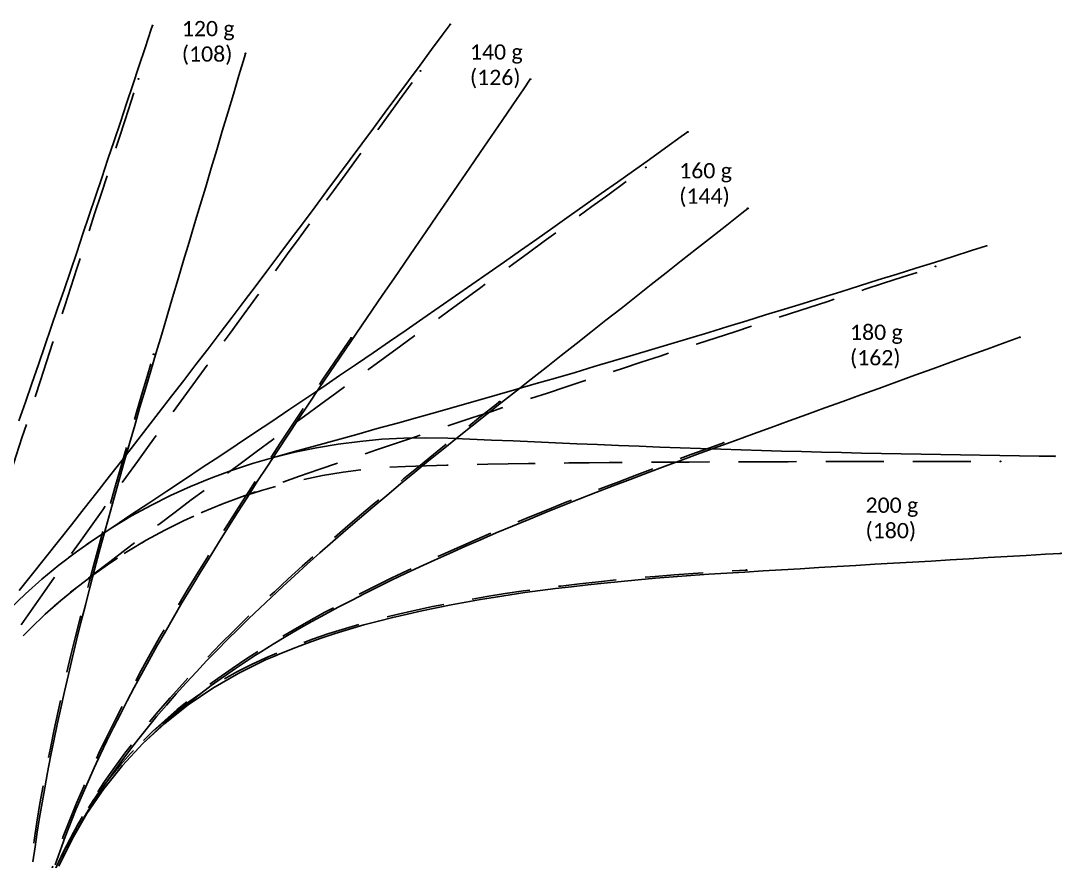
# Model space of a CAD drawing. Header units: millimetres. Extents: x -39.7 to 1.2, y -0.2 to 39.9.
# Drawn here: x -26.06 to 1.22, y 17.89 to 39.93 of the extents above; entities that cross this region are included whole.
import ezdxf

# ---------------------------------------------------------------- set-up
doc = ezdxf.new("R2010")
doc.units = ezdxf.units.MM
doc.linetypes.add('DASHEDX2', pattern=[1.5, 1, -0.5])
doc.layers.add('Tekst', color=4, linetype='Continuous')
doc.styles.add('Legend', font='CALIBRI.TTF')

# ---------------------------------------------------------------- blocks, each defined once
blk = doc.blocks.new('*U953')
at = {"color": 2, "lineweight": 0}
blk.add_circle((0, 0), 0.0127, dxfattribs=at)
blk = doc.blocks.new('*U954')
at = {"color": 2, "lineweight": 0}
blk.add_circle((0, 0), 0.0127, dxfattribs=at)
blk = doc.blocks.new('*U955')
at = {"color": 1, "lineweight": 0}
blk.add_circle((0, 0), 0.0127, dxfattribs=at)
blk = doc.blocks.new('*U956')
at = {"color": 1, "lineweight": 0}
blk.add_circle((0, 0), 0.0127, dxfattribs=at)
blk = doc.blocks.new('*U958')
at = {"color": 2, "lineweight": 0}
blk.add_circle((0, 0), 0.0127, dxfattribs=at)
blk = doc.blocks.new('*U959')
at = {"color": 2, "lineweight": 0}
blk.add_circle((0, 0), 0.0127, dxfattribs=at)
blk = doc.blocks.new('*U960')
at = {"color": 1, "lineweight": 0}
blk.add_circle((0, 0), 0.0127, dxfattribs=at)
blk = doc.blocks.new('*U961')
at = {"color": 1, "lineweight": 0}
blk.add_circle((0, 0), 0.0127, dxfattribs=at)
blk = doc.blocks.new('*U963')
at = {"color": 2, "lineweight": 0}
blk.add_circle((0, 0), 0.0127, dxfattribs=at)
blk = doc.blocks.new('*U964')
at = {"color": 2, "lineweight": 0}
blk.add_circle((0, 0), 0.0127, dxfattribs=at)
blk = doc.blocks.new('*U965')
at = {"color": 1, "lineweight": 0}
blk.add_circle((0, 0), 0.0127, dxfattribs=at)
blk = doc.blocks.new('*U966')
at = {"color": 1, "lineweight": 0}
blk.add_circle((0, 0), 0.0127, dxfattribs=at)
blk = doc.blocks.new('*U987')
at = {"color": 2, "lineweight": 0}
blk.add_circle((0, 0), 0.0127, dxfattribs=at)
blk = doc.blocks.new('*U988')
at = {"color": 2, "lineweight": 0}
blk.add_circle((0, 0), 0.0127, dxfattribs=at)
blk = doc.blocks.new('*U989')
at = {"color": 1, "lineweight": 0}
blk.add_circle((0, 0), 0.0127, dxfattribs=at)
blk = doc.blocks.new('*U990')
at = {"color": 1, "lineweight": 0}
blk.add_circle((0, 0), 0.0127, dxfattribs=at)
blk = doc.blocks.new('*U992')
at = {"color": 2, "lineweight": 0}
blk.add_circle((0, 0), 0.0127, dxfattribs=at)
blk = doc.blocks.new('*U993')
at = {"color": 2, "lineweight": 0}
blk.add_circle((0, 0), 0.0127, dxfattribs=at)
blk = doc.blocks.new('*U994')
at = {"color": 1, "lineweight": 0}
blk.add_circle((0, 0), 0.0127, dxfattribs=at)
blk = doc.blocks.new('*U995')
at = {"color": 1, "lineweight": 0}
blk.add_circle((0, 0), 0.0127, dxfattribs=at)
blk = doc.blocks.new('LV_A')
at = {"color": 1, "linetype": 'Continuous', "ltscale": 1.524, "flags": 128}
for points in [[(-26.103, 24.992), (-25.757, 25.427), (-25.414, 25.86), (-25.074, 26.29), (-24.735, 26.717), (-24.4, 27.143), (-24.066, 27.567), (-23.735, 27.99), (-23.406, 28.411), (-23.079, 28.831), (-22.753, 29.25), (-22.43, 29.668), (-22.108, 30.086), (-21.787, 30.502), (-21.469, 30.919), (-21.151, 31.334), (-20.835, 31.749), (-20.52, 32.164), (-20.206, 32.578), (-19.893, 32.992), (-19.581, 33.406), (-19.271, 33.819), (-18.96, 34.233), (-18.651, 34.646), (-18.343, 35.058), (-18.035, 35.471), (-17.728, 35.884), (-17.421, 36.296), (-17.115, 36.708), (-16.809, 37.121), (-16.504, 37.533), (-16.2, 37.945), (-15.895, 38.357), (-15.592, 38.769), (-15.288, 39.181), (-14.985, 39.592), (-14.803, 39.839)], [(-26.111, 29.44), (-25.94, 29.933), (-25.769, 30.425), (-25.599, 30.917), (-25.43, 31.409), (-25.262, 31.9), (-25.095, 32.39), (-24.928, 32.88), (-24.762, 33.37), (-24.596, 33.859), (-24.431, 34.348), (-24.267, 34.837), (-24.103, 35.325), (-23.939, 35.813), (-23.776, 36.301), (-23.613, 36.789), (-23.451, 37.276), (-23.288, 37.764), (-23.127, 38.251), (-22.965, 38.738), (-22.804, 39.225), (-22.643, 39.712), (-22.611, 39.809)], [(-25.743, 17.878), (-25.689, 18.266), (-25.631, 18.654), (-25.569, 19.041), (-25.504, 19.428), (-25.435, 19.818), (-25.36, 20.218), (-25.281, 20.629), (-25.196, 21.048), (-25.107, 21.474), (-25.013, 21.908), (-24.915, 22.347), (-24.813, 22.792), (-24.707, 23.241), (-24.598, 23.694), (-24.485, 24.151), (-24.369, 24.611), (-24.25, 25.074), (-24.128, 25.539), (-24.004, 26.006), (-23.877, 26.476), (-23.748, 26.947), (-23.617, 27.419), (-23.484, 27.893), (-23.349, 28.368), (-23.213, 28.844), (-23.075, 29.321), (-22.936, 29.799), (-22.795, 30.278), (-22.653, 30.757), (-22.51, 31.237), (-22.366, 31.717), (-22.223, 32.198), (-22.079, 32.68), (-21.935, 33.162), (-21.791, 33.645), (-21.646, 34.129), (-21.502, 34.613), (-21.357, 35.097), (-21.212, 35.581), (-21.067, 36.066), (-20.922, 36.552), (-20.777, 37.037), (-20.632, 37.523), (-20.487, 38.009), (-20.342, 38.495), (-20.197, 38.982), (-20.168, 39.079)], [(-24.394, 19.769), (-24.299, 19.985), (-24.137, 20.342), (-23.971, 20.697), (-23.802, 21.05), (-23.628, 21.402), (-23.451, 21.752), (-23.271, 22.1), (-23.088, 22.448), (-22.897, 22.801), (-22.699, 23.162), (-22.493, 23.53), (-22.28, 23.904), (-22.06, 24.284), (-21.835, 24.668), (-21.603, 25.057), (-21.367, 25.448), (-21.126, 25.843), (-20.88, 26.24), (-20.63, 26.639), (-20.377, 27.04), (-20.12, 27.443), (-19.859, 27.847), (-19.596, 28.252), (-19.33, 28.658), (-19.062, 29.065), (-18.791, 29.473), (-18.518, 29.881), (-18.243, 30.29), (-17.966, 30.699), (-17.688, 31.109), (-17.408, 31.519), (-17.127, 31.93), (-16.846, 32.341), (-16.564, 32.753), (-16.281, 33.165), (-15.999, 33.578), (-15.716, 33.992), (-15.432, 34.406), (-15.148, 34.821), (-14.864, 35.236), (-14.58, 35.651), (-14.296, 36.067), (-14.011, 36.483), (-13.726, 36.899), (-13.441, 37.315), (-13.156, 37.732), (-12.87, 38.149), (-12.699, 38.399)], [(-26.355, 24.504), (-25.938, 24.903), (-25.507, 25.286), (-25.062, 25.653), (-24.604, 26.003), (-24.133, 26.335), (-23.652, 26.656), (-23.175, 26.973), (-22.702, 27.287), (-22.232, 27.598), (-21.765, 27.907), (-21.302, 28.214), (-20.842, 28.519), (-20.386, 28.823), (-19.932, 29.126), (-19.481, 29.428), (-19.032, 29.729), (-18.587, 30.029), (-18.143, 30.329), (-17.702, 30.629), (-17.262, 30.928), (-16.825, 31.226), (-16.389, 31.525), (-15.955, 31.823), (-15.522, 32.122), (-15.091, 32.42), (-14.661, 32.718), (-14.232, 33.017), (-13.805, 33.315), (-13.378, 33.613), (-12.953, 33.912), (-12.528, 34.21), (-12.105, 34.508), (-11.682, 34.807), (-11.259, 35.105), (-10.838, 35.404), (-10.417, 35.703), (-9.997, 36.001), (-9.577, 36.3), (-9.157, 36.599), (-8.739, 36.898), (-8.571, 37.018)], [(-23.186, 20.833), (-22.994, 21.08), (-22.749, 21.386), (-22.499, 21.688), (-22.244, 21.986), (-21.986, 22.28), (-21.723, 22.571), (-21.457, 22.859), (-21.188, 23.144), (-20.915, 23.426), (-20.64, 23.705), (-20.362, 23.982), (-20.082, 24.256), (-19.795, 24.531), (-19.497, 24.813), (-19.19, 25.099), (-18.874, 25.389), (-18.55, 25.682), (-18.218, 25.978), (-17.879, 26.276), (-17.534, 26.576), (-17.183, 26.878), (-16.827, 27.18), (-16.466, 27.484), (-16.101, 27.788), (-15.732, 28.093), (-15.36, 28.398), (-14.984, 28.703), (-14.605, 29.008), (-14.223, 29.313), (-13.839, 29.619), (-13.452, 29.924), (-13.064, 30.23), (-12.675, 30.537), (-12.284, 30.844), (-11.893, 31.153), (-11.501, 31.462), (-11.108, 31.771), (-10.715, 32.081), (-10.321, 32.392), (-9.926, 32.703), (-9.531, 33.014), (-9.135, 33.326), (-8.739, 33.638), (-8.343, 33.951), (-7.946, 34.263), (-7.549, 34.576), (-7.152, 34.89), (-6.993, 35.015)], [(-24.789, 25.865), (-24.604, 26.003), (-24.133, 26.335), (-23.649, 26.65), (-23.155, 26.947), (-22.649, 27.224), (-22.134, 27.483), (-21.609, 27.723), (-21.075, 27.942), (-20.534, 28.142), (-19.986, 28.321), (-19.432, 28.481), (-18.88, 28.635), (-18.332, 28.788), (-17.789, 28.939), (-17.249, 29.088), (-16.714, 29.237), (-16.182, 29.385), (-15.654, 29.533), (-15.129, 29.68), (-14.607, 29.827), (-14.088, 29.975), (-13.571, 30.122), (-13.057, 30.27), (-12.545, 30.417), (-12.035, 30.565), (-11.527, 30.714), (-11.021, 30.863), (-10.517, 31.012), (-10.014, 31.161), (-9.513, 31.311), (-9.012, 31.461), (-8.513, 31.612), (-8.016, 31.763), (-7.519, 31.914), (-7.023, 32.066), (-6.528, 32.218), (-6.034, 32.37), (-5.54, 32.523), (-5.047, 32.676), (-4.555, 32.829), (-4.064, 32.982), (-3.573, 33.136), (-3.082, 33.29), (-2.592, 33.444), (-2.103, 33.598), (-1.614, 33.753), (-1.125, 33.908), (-0.734, 34.032)], [(-19.909, 23.294), (-19.777, 23.378), (-19.444, 23.585), (-19.108, 23.786), (-18.769, 23.984), (-18.428, 24.177), (-18.085, 24.366), (-17.74, 24.552), (-17.392, 24.734), (-17.043, 24.912), (-16.692, 25.088), (-16.339, 25.26), (-15.975, 25.435), (-15.6, 25.611), (-15.215, 25.788), (-14.821, 25.966), (-14.418, 26.144), (-14.008, 26.323), (-13.591, 26.501), (-13.168, 26.679), (-12.739, 26.857), (-12.305, 27.034), (-11.867, 27.21), (-11.425, 27.385), (-10.979, 27.56), (-10.53, 27.734), (-10.078, 27.907), (-9.623, 28.08), (-9.165, 28.251), (-8.706, 28.422), (-8.244, 28.592), (-7.78, 28.761), (-7.315, 28.93), (-6.849, 29.099), (-6.381, 29.269), (-5.913, 29.439), (-5.444, 29.609), (-4.974, 29.78), (-4.503, 29.951), (-4.032, 30.122), (-3.56, 30.293), (-3.087, 30.465), (-2.614, 30.636), (-2.141, 30.808), (-1.667, 30.98), (-1.193, 31.152), (-0.719, 31.324), (-0.244, 31.497), (0.136, 31.635)], [(-24.323, 26.204), (-24.133, 26.335), (-23.649, 26.65), (-23.155, 26.947), (-22.649, 27.224), (-22.134, 27.483), (-21.609, 27.723), (-21.075, 27.942), (-20.534, 28.142), (-19.986, 28.321), (-19.431, 28.479), (-18.871, 28.617), (-18.306, 28.734), (-17.738, 28.83), (-17.166, 28.904), (-16.591, 28.957), (-16.015, 28.988), (-15.439, 28.998), (-14.862, 28.986), (-14.287, 28.963), (-13.718, 28.939), (-13.152, 28.914), (-12.592, 28.89), (-12.035, 28.866), (-11.483, 28.842), (-10.934, 28.819), (-10.388, 28.797), (-9.845, 28.775), (-9.305, 28.754), (-8.767, 28.735), (-8.232, 28.716), (-7.699, 28.698), (-7.168, 28.681), (-6.638, 28.664), (-6.111, 28.649), (-5.585, 28.635), (-5.06, 28.621), (-4.536, 28.608), (-4.014, 28.596), (-3.493, 28.585), (-2.972, 28.575), (-2.453, 28.565), (-1.934, 28.555), (-1.417, 28.547), (-0.899, 28.539), (-0.383, 28.531), (0.133, 28.524), (0.648, 28.518), (1.06, 28.513)], [(-19.429, 23.265), (-19.285, 23.326), (-18.922, 23.473), (-18.555, 23.612), (-18.186, 23.742), (-17.814, 23.864), (-17.44, 23.979), (-17.063, 24.088), (-16.685, 24.19), (-16.305, 24.286), (-15.924, 24.376), (-15.542, 24.461), (-15.158, 24.542), (-14.774, 24.618), (-14.388, 24.689), (-14.002, 24.756), (-13.615, 24.82), (-13.227, 24.879), (-12.839, 24.936), (-12.445, 24.99), (-12.038, 25.042), (-11.621, 25.092), (-11.195, 25.141), (-10.76, 25.187), (-10.318, 25.231), (-9.869, 25.272), (-9.414, 25.312), (-8.954, 25.349), (-8.489, 25.384), (-8.02, 25.417), (-7.547, 25.448), (-7.07, 25.477), (-6.591, 25.506), (-6.109, 25.534), (-5.624, 25.563), (-5.137, 25.592), (-4.649, 25.621), (-4.159, 25.65), (-3.667, 25.679), (-3.173, 25.708), (-2.679, 25.737), (-2.183, 25.766), (-1.686, 25.796), (-1.189, 25.825), (-0.69, 25.855), (-0.191, 25.884), (0.309, 25.914), (0.81, 25.943), (1.211, 25.967)], [(-25.06, 17.766), (-24.719, 18.47), (-24.326, 19.147), (-23.883, 19.793), (-23.394, 20.404), (-22.861, 20.978), (-22.291, 21.515), (-21.693, 22.02), (-21.072, 22.497), (-20.432, 22.949), (-19.909, 23.294)], [(-25.06, 17.766), (-24.719, 18.47), (-24.326, 19.147), (-23.883, 19.793), (-23.394, 20.404), (-22.86, 20.977), (-22.285, 21.508), (-21.672, 21.995), (-21.025, 22.435), (-20.347, 22.826), (-19.643, 23.17), (-19.429, 23.265)], [(-25.06, 17.766), (-24.72, 18.471), (-24.336, 19.154), (-23.917, 19.815), (-23.468, 20.457), (-23.186, 20.833)], [(-25.16, 17.798), (-24.896, 18.535), (-24.608, 19.264), (-24.394, 19.769)]]:
    blk.add_lwpolyline(points, dxfattribs=at)
at = {"color": 2, "linetype": 'DASHEDX2', "ltscale": 1.524, "flags": 128}
for points in [[(-29.426, 18.16), (-29.32, 18.472), (-29.126, 18.986), (-28.914, 19.492), (-28.683, 19.99), (-28.433, 20.479), (-28.165, 20.959), (-27.88, 21.428), (-27.578, 21.885), (-27.274, 22.332), (-26.97, 22.776), (-26.665, 23.218), (-26.359, 23.657), (-26.053, 24.094), (-25.747, 24.53), (-25.441, 24.963), (-25.136, 25.395), (-24.83, 25.826), (-24.524, 26.254), (-24.219, 26.682), (-23.913, 27.108), (-23.608, 27.533), (-23.304, 27.957), (-22.999, 28.38), (-22.695, 28.803), (-22.391, 29.224), (-22.087, 29.644), (-21.784, 30.064), (-21.481, 30.483), (-21.178, 30.902), (-20.875, 31.32), (-20.573, 31.738), (-20.27, 32.155), (-19.968, 32.571), (-19.667, 32.987), (-19.365, 33.403), (-19.064, 33.819), (-18.762, 34.234), (-18.461, 34.649), (-18.16, 35.063), (-17.859, 35.478), (-17.559, 35.892), (-17.258, 36.306), (-16.958, 36.719), (-16.657, 37.133), (-16.357, 37.546), (-16.057, 37.96), (-15.757, 38.373), (-15.577, 38.62)], [(-30.121, 14.724), (-30.067, 15.27), (-29.992, 15.814), (-29.898, 16.355), (-29.783, 16.892), (-29.648, 17.424), (-29.498, 17.949), (-29.346, 18.469), (-29.192, 18.986), (-29.038, 19.501), (-28.882, 20.015), (-28.725, 20.526), (-28.568, 21.036), (-28.41, 21.544), (-28.252, 22.051), (-28.093, 22.556), (-27.934, 23.059), (-27.775, 23.562), (-27.616, 24.063), (-27.457, 24.563), (-27.297, 25.062), (-27.138, 25.559), (-26.978, 26.056), (-26.819, 26.552), (-26.659, 27.048), (-26.5, 27.542), (-26.341, 28.036), (-26.181, 28.529), (-26.022, 29.022), (-25.863, 29.514), (-25.704, 30.006), (-25.545, 30.497), (-25.386, 30.988), (-25.227, 31.478), (-25.068, 31.968), (-24.909, 32.457), (-24.75, 32.947), (-24.592, 33.436), (-24.433, 33.924), (-24.274, 34.413), (-24.116, 34.901), (-23.958, 35.389), (-23.799, 35.877), (-23.641, 36.365), (-23.482, 36.852), (-23.324, 37.339), (-23.166, 37.827), (-23.008, 38.314), (-22.976, 38.411)], [(-28.634, 20.089), (-28.433, 20.479), (-28.165, 20.959), (-27.88, 21.428), (-27.577, 21.886), (-27.257, 22.333), (-26.921, 22.767), (-26.569, 23.188), (-26.202, 23.596), (-25.819, 23.99), (-25.422, 24.369), (-25.012, 24.734), (-24.587, 25.082), (-24.158, 25.417), (-23.729, 25.748), (-23.301, 26.076), (-22.872, 26.401), (-22.444, 26.725), (-22.017, 27.047), (-21.59, 27.366), (-21.164, 27.684), (-20.738, 28.001), (-20.313, 28.316), (-19.888, 28.63), (-19.464, 28.943), (-19.041, 29.255), (-18.618, 29.565), (-18.196, 29.875), (-17.774, 30.184), (-17.353, 30.492), (-16.932, 30.8), (-16.512, 31.107), (-16.093, 31.413), (-15.673, 31.719), (-15.254, 32.024), (-14.836, 32.329), (-14.418, 32.634), (-14, 32.938), (-13.583, 33.242), (-13.165, 33.546), (-12.749, 33.849), (-12.332, 34.152), (-11.916, 34.455), (-11.5, 34.758), (-11.084, 35.06), (-10.668, 35.362), (-10.253, 35.664), (-9.837, 35.966), (-9.671, 36.087)], [(-25.177, 24.59), (-25.012, 24.734), (-24.587, 25.082), (-24.15, 25.415), (-23.701, 25.731), (-23.241, 26.03), (-22.77, 26.312), (-22.288, 26.576), (-21.797, 26.822), (-21.297, 27.049), (-20.789, 27.257), (-20.276, 27.447), (-19.768, 27.629), (-19.26, 27.809), (-18.753, 27.987), (-18.247, 28.163), (-17.742, 28.337), (-17.238, 28.509), (-16.736, 28.68), (-16.234, 28.85), (-15.733, 29.018), (-15.233, 29.186), (-14.734, 29.352), (-14.236, 29.517), (-13.739, 29.682), (-13.243, 29.846), (-12.747, 30.009), (-12.253, 30.172), (-11.759, 30.335), (-11.265, 30.496), (-10.773, 30.658), (-10.28, 30.819), (-9.789, 30.98), (-9.298, 31.14), (-8.807, 31.3), (-8.317, 31.46), (-7.827, 31.62), (-7.338, 31.779), (-6.849, 31.938), (-6.36, 32.098), (-5.872, 32.257), (-5.384, 32.415), (-4.896, 32.574), (-4.409, 32.733), (-3.921, 32.891), (-3.434, 33.05), (-2.948, 33.208), (-2.461, 33.366), (-2.072, 33.493)], [(-25.844, 11.765), (-25.881, 11.998), (-25.932, 12.388), (-25.968, 12.78), (-25.989, 13.173), (-25.996, 13.566), (-25.988, 13.959), (-25.965, 14.352), (-25.928, 14.744), (-25.875, 15.143), (-25.807, 15.55), (-25.724, 15.965), (-25.626, 16.385), (-25.515, 16.81), (-25.391, 17.239), (-25.255, 17.671), (-25.107, 18.105), (-24.948, 18.54), (-24.779, 18.976), (-24.6, 19.413), (-24.413, 19.849), (-24.218, 20.286), (-24.015, 20.722), (-23.805, 21.158), (-23.588, 21.593), (-23.365, 22.028), (-23.137, 22.461), (-22.904, 22.894), (-22.665, 23.325), (-22.422, 23.756), (-22.175, 24.186), (-21.925, 24.615), (-21.67, 25.042), (-21.413, 25.469), (-21.152, 25.895), (-20.889, 26.321), (-20.623, 26.745), (-20.354, 27.169), (-20.084, 27.591), (-19.811, 28.014), (-19.536, 28.435), (-19.26, 28.856), (-18.982, 29.276), (-18.702, 29.696), (-18.422, 30.115), (-18.139, 30.533), (-17.856, 30.951), (-17.571, 31.369), (-17.4, 31.619)], [(-25.127, 9.358), (-25.276, 9.721), (-25.412, 10.091), (-25.534, 10.465), (-25.642, 10.843), (-25.736, 11.225), (-25.817, 11.614), (-25.885, 12.016), (-25.941, 12.431), (-25.985, 12.858), (-26.018, 13.293), (-26.038, 13.737), (-26.048, 14.188), (-26.047, 14.645), (-26.036, 15.107), (-26.015, 15.574), (-25.985, 16.044), (-25.946, 16.518), (-25.899, 16.994), (-25.845, 17.472), (-25.783, 17.953), (-25.714, 18.434), (-25.64, 18.918), (-25.559, 19.402), (-25.473, 19.887), (-25.382, 20.372), (-25.286, 20.859), (-25.185, 21.345), (-25.081, 21.832), (-24.973, 22.32), (-24.861, 22.807), (-24.746, 23.295), (-24.627, 23.782), (-24.506, 24.27), (-24.383, 24.757), (-24.257, 25.245), (-24.128, 25.733), (-23.998, 26.22), (-23.865, 26.708), (-23.731, 27.195), (-23.595, 27.682), (-23.458, 28.17), (-23.319, 28.657), (-23.178, 29.144), (-23.037, 29.631), (-22.894, 30.118), (-22.75, 30.605), (-22.606, 31.091), (-22.577, 31.189)], [(-25.991, 13.251), (-25.996, 13.566), (-25.988, 13.959), (-25.965, 14.352), (-25.928, 14.743), (-25.876, 15.133), (-25.809, 15.521), (-25.728, 15.906), (-25.633, 16.288), (-25.524, 16.665), (-25.401, 17.039), (-25.263, 17.407), (-25.113, 17.771), (-24.946, 18.133), (-24.762, 18.5), (-24.56, 18.869), (-24.343, 19.24), (-24.11, 19.612), (-23.864, 19.983), (-23.605, 20.353), (-23.333, 20.722), (-23.05, 21.09), (-22.757, 21.454), (-22.455, 21.817), (-22.144, 22.177), (-21.824, 22.534), (-21.498, 22.889), (-21.164, 23.241), (-20.824, 23.59), (-20.479, 23.937), (-20.128, 24.28), (-19.772, 24.622), (-19.412, 24.961), (-19.048, 25.298), (-18.68, 25.632), (-18.308, 25.964), (-17.934, 26.295), (-17.556, 26.623), (-17.176, 26.95), (-16.793, 27.274), (-16.408, 27.598), (-16.021, 27.919), (-15.632, 28.24), (-15.241, 28.558), (-14.848, 28.876), (-14.454, 29.192), (-14.059, 29.508), (-13.662, 29.822), (-13.503, 29.947)], [(-25.32, 17.261), (-25.263, 17.407), (-25.113, 17.771), (-24.948, 18.128), (-24.771, 18.479), (-24.58, 18.823), (-24.377, 19.16), (-24.161, 19.489), (-23.934, 19.809), (-23.694, 20.121), (-23.443, 20.424), (-23.18, 20.718), (-22.9, 21.009), (-22.602, 21.299), (-22.288, 21.585), (-21.959, 21.868), (-21.616, 22.146), (-21.261, 22.42), (-20.894, 22.688), (-20.517, 22.951), (-20.131, 23.21), (-19.736, 23.462), (-19.333, 23.71), (-18.923, 23.953), (-18.507, 24.191), (-18.084, 24.424), (-17.657, 24.652), (-17.224, 24.876), (-16.788, 25.096), (-16.347, 25.312), (-15.902, 25.525), (-15.455, 25.733), (-15.004, 25.939), (-14.55, 26.141), (-14.094, 26.34), (-13.636, 26.536), (-13.176, 26.73), (-12.714, 26.921), (-12.25, 27.11), (-11.784, 27.297), (-11.317, 27.482), (-10.849, 27.665), (-10.379, 27.846), (-9.908, 28.025), (-9.437, 28.203), (-8.964, 28.379), (-8.49, 28.555), (-8.016, 28.728), (-7.636, 28.867)], [(-24.759, 24.945), (-24.587, 25.082), (-24.15, 25.415), (-23.701, 25.731), (-23.241, 26.03), (-22.77, 26.312), (-22.288, 26.576), (-21.797, 26.822), (-21.297, 27.049), (-20.789, 27.257), (-20.274, 27.447), (-19.752, 27.617), (-19.224, 27.767), (-18.69, 27.897), (-18.152, 28.008), (-17.611, 28.098), (-17.066, 28.168), (-16.519, 28.218), (-15.971, 28.247), (-15.43, 28.264), (-14.891, 28.279), (-14.353, 28.292), (-13.817, 28.304), (-13.283, 28.314), (-12.75, 28.323), (-12.219, 28.33), (-11.689, 28.337), (-11.16, 28.343), (-10.633, 28.348), (-10.107, 28.352), (-9.582, 28.356), (-9.058, 28.359), (-8.535, 28.362), (-8.013, 28.364), (-7.492, 28.366), (-6.972, 28.368), (-6.453, 28.369), (-5.934, 28.371), (-5.417, 28.372), (-4.899, 28.373), (-4.383, 28.374), (-3.867, 28.375), (-3.351, 28.375), (-2.836, 28.376), (-2.321, 28.376), (-1.807, 28.377), (-1.293, 28.377), (-0.78, 28.377), (-0.37, 28.378)], [(-25.175, 17.626), (-25.113, 17.771), (-24.948, 18.128), (-24.771, 18.479), (-24.58, 18.823), (-24.377, 19.16), (-24.161, 19.489), (-23.934, 19.809), (-23.694, 20.121), (-23.443, 20.424), (-23.181, 20.717), (-22.908, 21), (-22.625, 21.273), (-22.331, 21.535), (-22.028, 21.786), (-21.716, 22.025), (-21.396, 22.253), (-21.067, 22.468), (-20.73, 22.671), (-20.38, 22.865), (-20.014, 23.051), (-19.633, 23.229), (-19.238, 23.4), (-18.831, 23.562), (-18.413, 23.716), (-17.986, 23.861), (-17.549, 23.999), (-17.105, 24.128), (-16.654, 24.249), (-16.197, 24.363), (-15.735, 24.47), (-15.267, 24.571), (-14.795, 24.664), (-14.32, 24.752), (-13.841, 24.834), (-13.359, 24.91), (-12.874, 24.981), (-12.387, 25.048), (-11.898, 25.11), (-11.407, 25.167), (-10.914, 25.221), (-10.419, 25.271), (-9.924, 25.318), (-9.427, 25.361), (-8.929, 25.401), (-8.43, 25.438), (-7.93, 25.473), (-7.429, 25.506), (-7.028, 25.53)]]:
    blk.add_lwpolyline(points, dxfattribs=at)
for name, p in [('*U960', (-14.803, 39.839)), ('*U965', (-22.611, 39.809)), ('*U966', (-20.168, 39.079)), ('*U958', (-15.577, 38.62)), ('*U963', (-22.976, 38.411)), ('*U961', (-12.699, 38.399)), ('*U955', (-8.571, 37.018)), ('*U953', (-9.671, 36.087)), ('*U956', (-6.993, 35.015)), ('*U989', (-0.734, 34.032)), ('*U987', (-2.072, 33.493)), ('*U959', (-17.4, 31.619)), ('*U990', (0.136, 31.635)), ('*U964', (-22.577, 31.189)), ('*U954', (-13.503, 29.947)), ('*U988', (-7.636, 28.867)), ('*U992', (-0.37, 28.378)), ('*U994', (1.06, 28.513)), ('*U995', (1.211, 25.967)), ('*U993', (-7.028, 25.53))]:
    blk.add_blockref(name, p)
at = {"layer": 'Tekst', "char_height": 0.4, "attachment_point": 1, "style": 'Legend'}
for s, insert in [('120 g \\P(108)', (-21.838, 39.929)), ('140 g \\P(126)', (-14.282, 39.316)), ('160 g \\P(144)', (-8.794, 36.202)), ('180 g \\P(162)', (-4.315, 31.965)), ('200 g \\P(180)', (-3.908, 27.43))]:
    blk.add_mtext_dynamic_manual_height_columns(s, width=2.42155, gutter_width=12.5, heights=[0], dxfattribs=dict(at, insert=insert))

msp = doc.modelspace()

# ---------------------------------------------------------------- block references
msp.add_blockref('LV_A', (0, 0))

doc.saveas('drawing.dxf')
